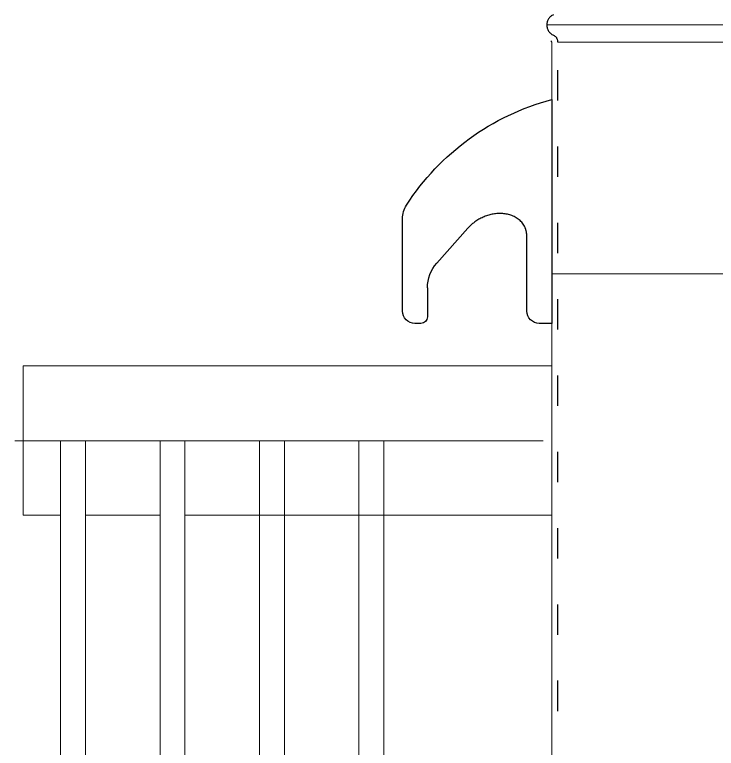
# Model space of a CAD drawing. Header units: millimetres. Extents: x 89051 to 218395, y -330386 to -125649.
# Drawn here: x 92223.5 to 92505.6, y -133028.8 to -132733.9 of the extents above; entities that cross this region are included whole.
import ezdxf

# ---------------------------------------------------------------- set-up
doc = ezdxf.new("R2010")
doc.units = ezdxf.units.MM
doc.header["$LTSCALE"] = 13
for name, pattern in [('1 实线', [0]), ('ACAD_ISO03W100', [1.18, 0.47, -0.71]), ('ACAD_ISO04W100', [30, 24, -3, 0, -3]), ('CENTER', [50.8, 31.75, -6.35, 6.35, -6.35])]:
    doc.linetypes.add(name, pattern=pattern)
doc.layers.get('0').update_dxf_attribs({"color": 1, "linetype": 'CENTER'})
doc.layers.add('几何体', color=7, linetype='Continuous')
doc.layers.add('粗实线', color=4, linetype='Continuous')
doc.layers.add('标注、文本', color=3, linetype='Continuous', lineweight=25)

# ---------------------------------------------------------------- blocks, each defined once
blk = doc.blocks.new('WERWEF')
at = {"layer": '几何体'}
for p, q in [((96038.29, -127762.98), (96038.29, -127852.98)), ((96098.29, -127847.98), (96098.29, -127810.85)), ((96072.03, -127814.69), (96084.51, -127828.72)), ((96048.29, -127847.98), (96048.29, -127818.01)), ((96088.29, -127838.69), (96088.29, -127850.32)), ((96038.29, -127852.98), (96043.29, -127852.98)), ((96090.95, -127852.98), (96093.29, -127852.98))]:
    blk.add_line(p, q, dxfattribs=at)
for centre, radius, start, end in [((96012.67, -127859.65), 100, 32.8347, 75.1544), ((96088.29, -127810.85), 10, 0, 32.8347), ((96073.29, -127838.69), 15, 0, 41.6335), ((96043.29, -127847.98), 5, 270, 0), ((96093.29, -127847.98), 5, 270, 0), ((96090.95, -127850.32), 2.66, 180, 270)]:
    blk.add_arc(centre, radius, start, end, dxfattribs=at)
blk.add_open_spline([(96048.29, -127818.01), (96048.3, -127817.91), (96048.3, -127817.71), (96048.31, -127817.41), (96048.34, -127817.11), (96048.37, -127816.81), (96048.41, -127816.52), (96048.46, -127816.23), (96048.52, -127815.95), (96048.6, -127815.66), (96048.68, -127815.38), (96048.77, -127815.11), (96048.86, -127814.83), (96048.97, -127814.56), (96049.31, -127813.81), (96050.02, -127812.63), (96051.35, -127811.26), (96052.95, -127810.17), (96054.7, -127809.42), (96056.57, -127808.94), (96058.46, -127808.75), (96060.38, -127808.8), (96062.26, -127809.07), (96064.12, -127809.56), (96065.9, -127810.23), (96067.6, -127811.09), (96068.89, -127811.91), (96069.81, -127812.6), (96070.41, -127813.09), (96070.98, -127813.6), (96071.52, -127814.13), (96071.86, -127814.5), (96072.03, -127814.69)], degree=3, knots=[0, 0, 0, 0, 0.0099647, 0.0198382, 0.0296306, 0.039352, 0.049013, 0.0586242, 0.0681964, 0.0777406, 0.0872678, 0.0967892, 0.1063158, 0.1158588, 0.1254292, 0.1874089, 0.2504274, 0.3118188, 0.3757232, 0.4369472, 0.5005615, 0.5621646, 0.6253926, 0.6874144, 0.75015, 0.8124521, 0.8745483, 0.9000528, 0.9253008, 0.950341, 0.9752238, 1, 1, 1, 1], dxfattribs=at)

msp = doc.modelspace()

# ---------------------------------------------------------------- linework, layer by layer
at = {"color": 7, "linetype": '1 实线', "lineweight": 0}
for p, q in [((92439.43, -133473.99), (92439.43, -132744.85)), ((92965.93, -132744.85), (92441.93, -132744.85)), ((92439.43, -132767.98), (92439.43, -132827.98)), ((92226.93, -132875), (92439.43, -132875)), ((92226.93, -132875), (92226.93, -132935)), ((92241.93, -133304.19), (92241.93, -132905.2)), ((92241.93, -132905.2), (92251.93, -132905.2)), ((92251.93, -133304.19), (92251.93, -132905.2)), ((92281.93, -133304.19), (92281.93, -132905.2)), ((92281.93, -132905.2), (92291.93, -132905.2)), ((92291.93, -133304.19), (92291.93, -132905.2)), ((92321.93, -133304.19), (92321.93, -132905.2)), ((92321.93, -132905.2), (92331.93, -132905.2)), ((92331.93, -133304.19), (92331.93, -132905.2)), ((92361.93, -133304.19), (92361.93, -132905.2)), ((92361.93, -132905.2), (92371.93, -132905.2)), ((92371.93, -133304.19), (92371.93, -132905.2)), ((92226.93, -132935), (92241.93, -132935)), ((92251.93, -132935), (92281.93, -132935)), ((92291.93, -132935), (92439.43, -132935))]:
    msp.add_line(p, q, dxfattribs=at)
at = {"layer": '标注、文本', "color": 1, "linetype": 'ACAD_ISO04W100', "lineweight": 15}
for p, q in [((92972.93, -132737.98), (92437.43, -132737.98)), ((92968.43, -132837.98), (92439.43, -132837.98)), ((92223.49, -132905.2), (92435.99, -132905.2))]:
    msp.add_line(p, q, dxfattribs=at)
at = {"layer": '粗实线', "color": 2, "linetype": 'ACAD_ISO03W100', "ltscale": 2}
msp.add_line((92441.93, -133473.99), (92441.93, -132744.85), dxfattribs=at)
for centre, radius, start, end in [((92441.93, -132737.98), 4.5, 113.5782, 246.4218), ((92438.93, -132744.85), 3, 0, 66.4218)]:
    msp.add_arc(centre, radius, start, end, dxfattribs=at)
at = {"layer": '粗实线', "ltscale": 2}
msp.add_arc((92438.93, -132744.85), 0.5, 0, 66.4218, dxfattribs=at)
msp.add_arc((92438.93, -132744.85), 0.5, 0, 66.4218, dxfattribs=at)

# ---------------------------------------------------------------- block references
at = {"layer": '标注、文本', "xscale": -1}
msp.add_blockref('WERWEF', (188477.73, -5005), dxfattribs=at)

doc.saveas('drawing.dxf')
